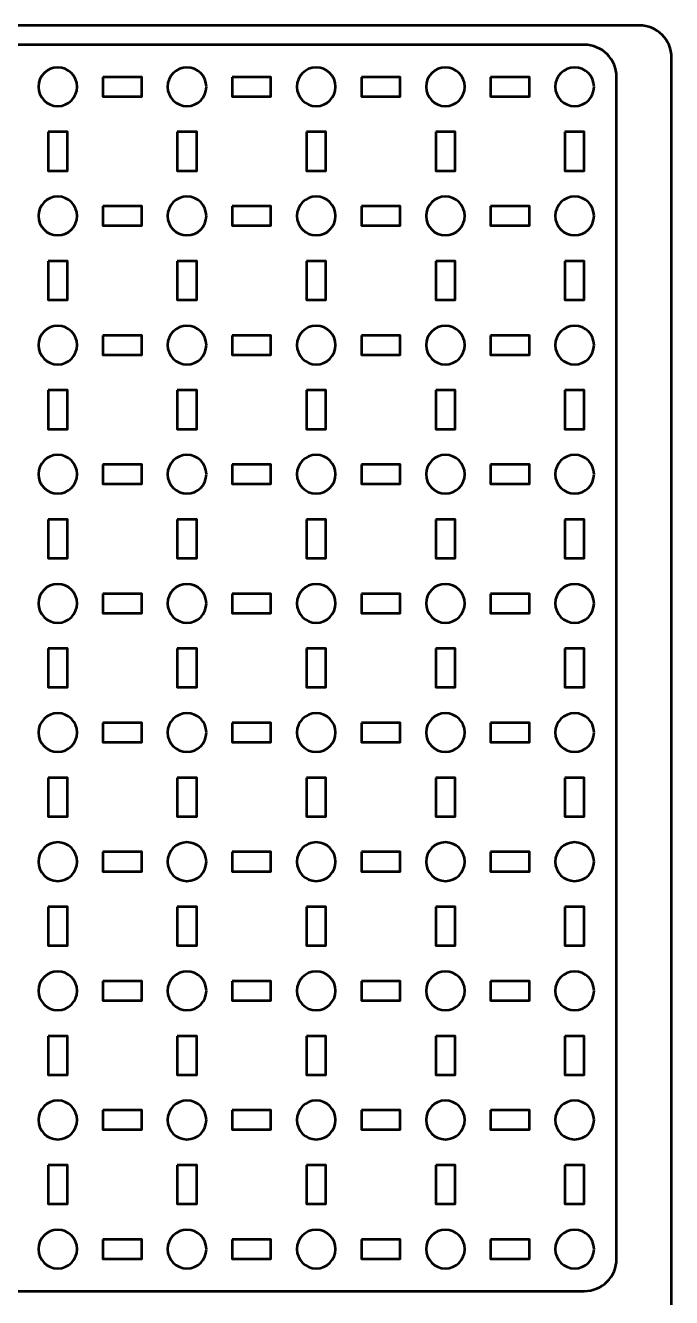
# Model space of a CAD drawing. Header units: centimetres. Extents: x -21 to 0, y -29.7 to 0.
# Drawn here: x -10 to 0, y -19.7 to 0 of the extents above; entities that cross this region are included whole.
import ezdxf

# ---------------------------------------------------------------- set-up
doc = ezdxf.new("R2010")
doc.units = ezdxf.units.CM
doc.header["$MEASUREMENT"] = 0
doc.layers.add('Layer 1', color=7, linetype='Continuous')

msp = doc.modelspace()

# ---------------------------------------------------------------- linework, layer by layer
at = {"layer": 'Layer 1', "color": 22, "lineweight": 53}
msp.add_open_spline([(-21.00003, -29.19996), (-21.00003, -29.19996), (-21.00003, -0.49992), (-21.00003, -0.49992), (-21.00003, -0.49992), (-21.00003, -0.22295), (-20.77694, 0.00004), (-20.49994, 0.00004), (-20.49994, 0.00004), (-20.49994, 0.00004), (-0.50008, 0.00004), (-0.50008, 0.00004), (-0.50008, 0.00004), (-0.22294, 0.00004), (0.00002, -0.22295), (0.00002, -0.49992), (0.00002, -0.49992), (0.00002, -0.49992), (0.00002, -29.19996), (0.00002, -29.19996), (0.00002, -29.19996), (0.00002, -29.47696), (-0.22294, -29.70005), (-0.50008, -29.70005), (-0.50008, -29.70005), (-0.50008, -29.70005), (-20.49994, -29.70005), (-20.49994, -29.70005), (-20.49994, -29.70005), (-20.77694, -29.70005), (-21.00003, -29.47696), (-21.00003, -29.19996)], degree=3, knots=[0, 0, 0, 0, 0.125, 0.125, 0.125, 0.125, 0.25, 0.25, 0.25, 0.25, 0.375, 0.375, 0.375, 0.375, 0.5, 0.5, 0.5, 0.5, 0.625, 0.625, 0.625, 0.625, 0.75, 0.75, 0.75, 0.75, 0.875, 0.875, 0.875, 0.875, 1, 1, 1, 1], dxfattribs=at)
at = {"layer": 'Layer 1', "color": 2, "lineweight": 53}
msp.add_open_spline([(-19.64997, -0.29994), (-19.64997, -0.29994), (-1.35004, -0.29994), (-1.35004, -0.29994), (-1.35004, -0.29994), (-1.07304, -0.29994), (-0.84994, -0.52303), (-0.84994, -0.80004), (-0.84994, -0.80004), (-0.84994, -0.80004), (-0.84994, -19.09996), (-0.84994, -19.09996), (-0.84994, -19.09996), (-0.84994, -19.37696), (-1.07304, -19.60006), (-1.35004, -19.60006), (-1.35004, -19.60006), (-1.35004, -19.60006), (-19.64997, -19.60006), (-19.64997, -19.60006), (-19.64997, -19.60006), (-19.92697, -19.60006), (-20.15006, -19.37696), (-20.15006, -19.09996), (-20.15006, -19.09996), (-20.15006, -19.09996), (-20.15006, -0.80004), (-20.15006, -0.80004), (-20.15006, -0.80004), (-20.15006, -0.52303), (-19.92697, -0.29994), (-19.64997, -0.29994)], degree=3, knots=[0, 0, 0, 0, 0.125, 0.125, 0.125, 0.125, 0.25, 0.25, 0.25, 0.25, 0.375, 0.375, 0.375, 0.375, 0.5, 0.5, 0.5, 0.5, 0.625, 0.625, 0.625, 0.625, 0.75, 0.75, 0.75, 0.75, 0.875, 0.875, 0.875, 0.875, 1, 1, 1, 1], dxfattribs=at)
at = {"layer": 'Layer 1', "lineweight": 53}
for points in [[(-9.20005, -0.94997), (-9.20005, -1.11574), (-9.33439, -1.24997), (-9.50002, -1.24997), (-9.50002, -1.24997), (-9.66568, -1.24997), (-9.80002, -1.11574), (-9.80002, -0.94997), (-9.80002, -0.94997), (-9.80002, -0.7843), (-9.66568, -0.64996), (-9.50002, -0.64996), (-9.50002, -0.64996), (-9.33439, -0.64996), (-9.20005, -0.7843), (-9.20005, -0.94997)], [(-7.19994, -0.94997), (-7.19994, -1.11574), (-7.33432, -1.24997), (-7.49995, -1.24997), (-7.49995, -1.24997), (-7.66572, -1.24997), (-7.79995, -1.11574), (-7.79995, -0.94997), (-7.79995, -0.94997), (-7.79995, -0.7843), (-7.66572, -0.64996), (-7.49995, -0.64996), (-7.49995, -0.64996), (-7.33432, -0.64996), (-7.19994, -0.7843), (-7.19994, -0.94997)], [(-5.20001, -0.94997), (-5.20001, -1.11574), (-5.33435, -1.24997), (-5.50001, -1.24997), (-5.50001, -1.24997), (-5.66564, -1.24997), (-5.80002, -1.11574), (-5.80002, -0.94997), (-5.80002, -0.94997), (-5.80002, -0.7843), (-5.66564, -0.64996), (-5.50001, -0.64996), (-5.50001, -0.64996), (-5.33435, -0.64996), (-5.20001, -0.7843), (-5.20001, -0.94997)], [(-3.20004, -0.94997), (-3.20004, -1.11574), (-3.33428, -1.24997), (-3.50005, -1.24997), (-3.50005, -1.24997), (-3.66571, -1.24997), (-3.80005, -1.11574), (-3.80005, -0.94997), (-3.80005, -0.94997), (-3.80005, -0.7843), (-3.66571, -0.64996), (-3.50005, -0.64996), (-3.50005, -0.64996), (-3.33428, -0.64996), (-3.20004, -0.7843), (-3.20004, -0.94997)], [(-1.19997, -0.94997), (-1.19997, -1.11574), (-1.33434, -1.24997), (-1.49997, -1.24997), (-1.49997, -1.24997), (-1.66574, -1.24997), (-1.79997, -1.11574), (-1.79997, -0.94997), (-1.79997, -0.94997), (-1.79997, -0.7843), (-1.66574, -0.64996), (-1.49997, -0.64996), (-1.49997, -0.64996), (-1.33434, -0.64996), (-1.19997, -0.7843), (-1.19997, -0.94997)], [(-8.8, -0.80004), (-8.8, -0.80004), (-8.2, -0.80004), (-8.2, -0.80004), (-8.2, -0.80004), (-8.2, -0.80004), (-8.2, -1.10004), (-8.2, -1.10004), (-8.2, -1.10004), (-8.2, -1.10004), (-8.8, -1.10004), (-8.8, -1.10004), (-8.8, -1.10004), (-8.8, -1.10004), (-8.8, -0.80004), (-8.8, -0.80004)], [(-6.80004, -0.80004), (-6.80004, -0.80004), (-6.20003, -0.80004), (-6.20003, -0.80004), (-6.20003, -0.80004), (-6.20003, -0.80004), (-6.20003, -1.10004), (-6.20003, -1.10004), (-6.20003, -1.10004), (-6.20003, -1.10004), (-6.80004, -1.10004), (-6.80004, -1.10004), (-6.80004, -1.10004), (-6.80004, -1.10004), (-6.80004, -0.80004), (-6.80004, -0.80004)], [(-4.79996, -0.80004), (-4.79996, -0.80004), (-4.19996, -0.80004), (-4.19996, -0.80004), (-4.19996, -0.80004), (-4.19996, -0.80004), (-4.19996, -1.10004), (-4.19996, -1.10004), (-4.19996, -1.10004), (-4.19996, -1.10004), (-4.79996, -1.10004), (-4.79996, -1.10004), (-4.79996, -1.10004), (-4.79996, -1.10004), (-4.79996, -0.80004), (-4.79996, -0.80004)], [(-2.80003, -0.80004), (-2.80003, -0.80004), (-2.20002, -0.80004), (-2.20002, -0.80004), (-2.20002, -0.80004), (-2.20002, -0.80004), (-2.20002, -1.10004), (-2.20002, -1.10004), (-2.20002, -1.10004), (-2.20002, -1.10004), (-2.80003, -1.10004), (-2.80003, -1.10004), (-2.80003, -1.10004), (-2.80003, -1.10004), (-2.80003, -0.80004), (-2.80003, -0.80004)], [(-9.64995, -1.64998), (-9.64995, -1.64998), (-9.34995, -1.64998), (-9.34995, -1.64998), (-9.34995, -1.64998), (-9.34995, -1.64998), (-9.34995, -2.24999), (-9.34995, -2.24999), (-9.34995, -2.24999), (-9.34995, -2.24999), (-9.64995, -2.24999), (-9.64995, -2.24999), (-9.64995, -2.24999), (-9.64995, -2.24999), (-9.64995, -1.64998), (-9.64995, -1.64998)], [(-7.65002, -1.64998), (-7.65002, -1.64998), (-7.35002, -1.64998), (-7.35002, -1.64998), (-7.35002, -1.64998), (-7.35002, -1.64998), (-7.35002, -2.24999), (-7.35002, -2.24999), (-7.35002, -2.24999), (-7.35002, -2.24999), (-7.65002, -2.24999), (-7.65002, -2.24999), (-7.65002, -2.24999), (-7.65002, -2.24999), (-7.65002, -1.64998), (-7.65002, -1.64998)], [(-5.65009, -1.64998), (-5.65009, -1.64998), (-5.35008, -1.64998), (-5.35008, -1.64998), (-5.35008, -1.64998), (-5.35008, -1.64998), (-5.35008, -2.24999), (-5.35008, -2.24999), (-5.35008, -2.24999), (-5.35008, -2.24999), (-5.65009, -2.24999), (-5.65009, -2.24999), (-5.65009, -2.24999), (-5.65009, -2.24999), (-5.65009, -1.64998), (-5.65009, -1.64998)], [(-3.64998, -1.64998), (-3.64998, -1.64998), (-3.34997, -1.64998), (-3.34997, -1.64998), (-3.34997, -1.64998), (-3.34997, -1.64998), (-3.34997, -2.24999), (-3.34997, -2.24999), (-3.34997, -2.24999), (-3.34997, -2.24999), (-3.64998, -2.24999), (-3.64998, -2.24999), (-3.64998, -2.24999), (-3.64998, -2.24999), (-3.64998, -1.64998), (-3.64998, -1.64998)], [(-1.65004, -1.64998), (-1.65004, -1.64998), (-1.35004, -1.64998), (-1.35004, -1.64998), (-1.35004, -1.64998), (-1.35004, -1.64998), (-1.35004, -2.24999), (-1.35004, -2.24999), (-1.35004, -2.24999), (-1.35004, -2.24999), (-1.65004, -2.24999), (-1.65004, -2.24999), (-1.65004, -2.24999), (-1.65004, -2.24999), (-1.65004, -1.64998), (-1.65004, -1.64998)], [(-9.20005, -2.95004), (-9.20005, -3.11567), (-9.33439, -3.25004), (-9.50002, -3.25004), (-9.50002, -3.25004), (-9.66568, -3.25004), (-9.80002, -3.11567), (-9.80002, -2.95004), (-9.80002, -2.95004), (-9.80002, -2.78427), (-9.66568, -2.65004), (-9.50002, -2.65004), (-9.50002, -2.65004), (-9.33439, -2.65004), (-9.20005, -2.78427), (-9.20005, -2.95004)], [(-7.19994, -2.95004), (-7.19994, -3.11567), (-7.33432, -3.25004), (-7.49995, -3.25004), (-7.49995, -3.25004), (-7.66572, -3.25004), (-7.79995, -3.11567), (-7.79995, -2.95004), (-7.79995, -2.95004), (-7.79995, -2.78427), (-7.66572, -2.65004), (-7.49995, -2.65004), (-7.49995, -2.65004), (-7.33432, -2.65004), (-7.19994, -2.78427), (-7.19994, -2.95004)], [(-5.20001, -2.95004), (-5.20001, -3.11567), (-5.33435, -3.25004), (-5.50001, -3.25004), (-5.50001, -3.25004), (-5.66564, -3.25004), (-5.80002, -3.11567), (-5.80002, -2.95004), (-5.80002, -2.95004), (-5.80002, -2.78427), (-5.66564, -2.65004), (-5.50001, -2.65004), (-5.50001, -2.65004), (-5.33435, -2.65004), (-5.20001, -2.78427), (-5.20001, -2.95004)], [(-3.20004, -2.95004), (-3.20004, -3.11567), (-3.33428, -3.25004), (-3.50005, -3.25004), (-3.50005, -3.25004), (-3.66571, -3.25004), (-3.80005, -3.11567), (-3.80005, -2.95004), (-3.80005, -2.95004), (-3.80005, -2.78427), (-3.66571, -2.65004), (-3.50005, -2.65004), (-3.50005, -2.65004), (-3.33428, -2.65004), (-3.20004, -2.78427), (-3.20004, -2.95004)], [(-1.19997, -2.95004), (-1.19997, -3.11567), (-1.33434, -3.25004), (-1.49997, -3.25004), (-1.49997, -3.25004), (-1.66574, -3.25004), (-1.79997, -3.11567), (-1.79997, -2.95004), (-1.79997, -2.95004), (-1.79997, -2.78427), (-1.66574, -2.65004), (-1.49997, -2.65004), (-1.49997, -2.65004), (-1.33434, -2.65004), (-1.19997, -2.78427), (-1.19997, -2.95004)], [(-8.8, -2.79997), (-8.8, -2.79997), (-8.2, -2.79997), (-8.2, -2.79997), (-8.2, -2.79997), (-8.2, -2.79997), (-8.2, -3.09997), (-8.2, -3.09997), (-8.2, -3.09997), (-8.2, -3.09997), (-8.8, -3.09997), (-8.8, -3.09997), (-8.8, -3.09997), (-8.8, -3.09997), (-8.8, -2.79997), (-8.8, -2.79997)], [(-6.80004, -2.79997), (-6.80004, -2.79997), (-6.20003, -2.79997), (-6.20003, -2.79997), (-6.20003, -2.79997), (-6.20003, -2.79997), (-6.20003, -3.09997), (-6.20003, -3.09997), (-6.20003, -3.09997), (-6.20003, -3.09997), (-6.80004, -3.09997), (-6.80004, -3.09997), (-6.80004, -3.09997), (-6.80004, -3.09997), (-6.80004, -2.79997), (-6.80004, -2.79997)], [(-4.79996, -2.79997), (-4.79996, -2.79997), (-4.19996, -2.79997), (-4.19996, -2.79997), (-4.19996, -2.79997), (-4.19996, -2.79997), (-4.19996, -3.09997), (-4.19996, -3.09997), (-4.19996, -3.09997), (-4.19996, -3.09997), (-4.79996, -3.09997), (-4.79996, -3.09997), (-4.79996, -3.09997), (-4.79996, -3.09997), (-4.79996, -2.79997), (-4.79996, -2.79997)], [(-2.80003, -2.79997), (-2.80003, -2.79997), (-2.20002, -2.79997), (-2.20002, -2.79997), (-2.20002, -2.79997), (-2.20002, -2.79997), (-2.20002, -3.09997), (-2.20002, -3.09997), (-2.20002, -3.09997), (-2.20002, -3.09997), (-2.80003, -3.09997), (-2.80003, -3.09997), (-2.80003, -3.09997), (-2.80003, -3.09997), (-2.80003, -2.79997), (-2.80003, -2.79997)], [(-9.64995, -3.64995), (-9.64995, -3.64995), (-9.34995, -3.64995), (-9.34995, -3.64995), (-9.34995, -3.64995), (-9.34995, -3.64995), (-9.34995, -4.24996), (-9.34995, -4.24996), (-9.34995, -4.24996), (-9.34995, -4.24996), (-9.64995, -4.24996), (-9.64995, -4.24996), (-9.64995, -4.24996), (-9.64995, -4.24996), (-9.64995, -3.64995), (-9.64995, -3.64995)], [(-7.65002, -3.64995), (-7.65002, -3.64995), (-7.35002, -3.64995), (-7.35002, -3.64995), (-7.35002, -3.64995), (-7.35002, -3.64995), (-7.35002, -4.24996), (-7.35002, -4.24996), (-7.35002, -4.24996), (-7.35002, -4.24996), (-7.65002, -4.24996), (-7.65002, -4.24996), (-7.65002, -4.24996), (-7.65002, -4.24996), (-7.65002, -3.64995), (-7.65002, -3.64995)], [(-5.65009, -3.64995), (-5.65009, -3.64995), (-5.35008, -3.64995), (-5.35008, -3.64995), (-5.35008, -3.64995), (-5.35008, -3.64995), (-5.35008, -4.24996), (-5.35008, -4.24996), (-5.35008, -4.24996), (-5.35008, -4.24996), (-5.65009, -4.24996), (-5.65009, -4.24996), (-5.65009, -4.24996), (-5.65009, -4.24996), (-5.65009, -3.64995), (-5.65009, -3.64995)], [(-3.64998, -3.64995), (-3.64998, -3.64995), (-3.34997, -3.64995), (-3.34997, -3.64995), (-3.34997, -3.64995), (-3.34997, -3.64995), (-3.34997, -4.24996), (-3.34997, -4.24996), (-3.34997, -4.24996), (-3.34997, -4.24996), (-3.64998, -4.24996), (-3.64998, -4.24996), (-3.64998, -4.24996), (-3.64998, -4.24996), (-3.64998, -3.64995), (-3.64998, -3.64995)], [(-1.65004, -3.64995), (-1.65004, -3.64995), (-1.35004, -3.64995), (-1.35004, -3.64995), (-1.35004, -3.64995), (-1.35004, -3.64995), (-1.35004, -4.24996), (-1.35004, -4.24996), (-1.35004, -4.24996), (-1.35004, -4.24996), (-1.65004, -4.24996), (-1.65004, -4.24996), (-1.65004, -4.24996), (-1.65004, -4.24996), (-1.65004, -3.64995), (-1.65004, -3.64995)], [(-9.20005, -4.94997), (-9.20005, -5.11564), (-9.33439, -5.24997), (-9.50002, -5.24997), (-9.50002, -5.24997), (-9.66568, -5.24997), (-9.80002, -5.11564), (-9.80002, -4.94997), (-9.80002, -4.94997), (-9.80002, -4.78434), (-9.66568, -4.64997), (-9.50002, -4.64997), (-9.50002, -4.64997), (-9.33439, -4.64997), (-9.20005, -4.78434), (-9.20005, -4.94997)], [(-7.19994, -4.94997), (-7.19994, -5.11564), (-7.33432, -5.24997), (-7.49995, -5.24997), (-7.49995, -5.24997), (-7.66572, -5.24997), (-7.79995, -5.11564), (-7.79995, -4.94997), (-7.79995, -4.94997), (-7.79995, -4.78434), (-7.66572, -4.64997), (-7.49995, -4.64997), (-7.49995, -4.64997), (-7.33432, -4.64997), (-7.19994, -4.78434), (-7.19994, -4.94997)], [(-5.20001, -4.94997), (-5.20001, -5.11564), (-5.33435, -5.24997), (-5.50001, -5.24997), (-5.50001, -5.24997), (-5.66564, -5.24997), (-5.80002, -5.11564), (-5.80002, -4.94997), (-5.80002, -4.94997), (-5.80002, -4.78434), (-5.66564, -4.64997), (-5.50001, -4.64997), (-5.50001, -4.64997), (-5.33435, -4.64997), (-5.20001, -4.78434), (-5.20001, -4.94997)], [(-3.20004, -4.94997), (-3.20004, -5.11564), (-3.33428, -5.24997), (-3.50005, -5.24997), (-3.50005, -5.24997), (-3.66571, -5.24997), (-3.80005, -5.11564), (-3.80005, -4.94997), (-3.80005, -4.94997), (-3.80005, -4.78434), (-3.66571, -4.64997), (-3.50005, -4.64997), (-3.50005, -4.64997), (-3.33428, -4.64997), (-3.20004, -4.78434), (-3.20004, -4.94997)], [(-1.19997, -4.94997), (-1.19997, -5.11564), (-1.33434, -5.24997), (-1.49997, -5.24997), (-1.49997, -5.24997), (-1.66574, -5.24997), (-1.79997, -5.11564), (-1.79997, -4.94997), (-1.79997, -4.94997), (-1.79997, -4.78434), (-1.66574, -4.64997), (-1.49997, -4.64997), (-1.49997, -4.64997), (-1.33434, -4.64997), (-1.19997, -4.78434), (-1.19997, -4.94997)], [(-8.8, -4.7999), (-8.8, -4.7999), (-8.2, -4.7999), (-8.2, -4.7999), (-8.2, -4.7999), (-8.2, -4.7999), (-8.2, -5.0999), (-8.2, -5.0999), (-8.2, -5.0999), (-8.2, -5.0999), (-8.8, -5.0999), (-8.8, -5.0999), (-8.8, -5.0999), (-8.8, -5.0999), (-8.8, -4.7999), (-8.8, -4.7999)], [(-6.80004, -4.7999), (-6.80004, -4.7999), (-6.20003, -4.7999), (-6.20003, -4.7999), (-6.20003, -4.7999), (-6.20003, -4.7999), (-6.20003, -5.0999), (-6.20003, -5.0999), (-6.20003, -5.0999), (-6.20003, -5.0999), (-6.80004, -5.0999), (-6.80004, -5.0999), (-6.80004, -5.0999), (-6.80004, -5.0999), (-6.80004, -4.7999), (-6.80004, -4.7999)], [(-4.79996, -4.7999), (-4.79996, -4.7999), (-4.19996, -4.7999), (-4.19996, -4.7999), (-4.19996, -4.7999), (-4.19996, -4.7999), (-4.19996, -5.0999), (-4.19996, -5.0999), (-4.19996, -5.0999), (-4.19996, -5.0999), (-4.79996, -5.0999), (-4.79996, -5.0999), (-4.79996, -5.0999), (-4.79996, -5.0999), (-4.79996, -4.7999), (-4.79996, -4.7999)], [(-2.80003, -4.7999), (-2.80003, -4.7999), (-2.20002, -4.7999), (-2.20002, -4.7999), (-2.20002, -4.7999), (-2.20002, -4.7999), (-2.20002, -5.0999), (-2.20002, -5.0999), (-2.20002, -5.0999), (-2.20002, -5.0999), (-2.80003, -5.0999), (-2.80003, -5.0999), (-2.80003, -5.0999), (-2.80003, -5.0999), (-2.80003, -4.7999), (-2.80003, -4.7999)], [(-9.64995, -5.65002), (-9.64995, -5.65002), (-9.34995, -5.65002), (-9.34995, -5.65002), (-9.34995, -5.65002), (-9.34995, -5.65002), (-9.34995, -6.25003), (-9.34995, -6.25003), (-9.34995, -6.25003), (-9.34995, -6.25003), (-9.64995, -6.25003), (-9.64995, -6.25003), (-9.64995, -6.25003), (-9.64995, -6.25003), (-9.64995, -5.65002), (-9.64995, -5.65002)], [(-7.65002, -5.65002), (-7.65002, -5.65002), (-7.35002, -5.65002), (-7.35002, -5.65002), (-7.35002, -5.65002), (-7.35002, -5.65002), (-7.35002, -6.25003), (-7.35002, -6.25003), (-7.35002, -6.25003), (-7.35002, -6.25003), (-7.65002, -6.25003), (-7.65002, -6.25003), (-7.65002, -6.25003), (-7.65002, -6.25003), (-7.65002, -5.65002), (-7.65002, -5.65002)], [(-5.65009, -5.65002), (-5.65009, -5.65002), (-5.35008, -5.65002), (-5.35008, -5.65002), (-5.35008, -5.65002), (-5.35008, -5.65002), (-5.35008, -6.25003), (-5.35008, -6.25003), (-5.35008, -6.25003), (-5.35008, -6.25003), (-5.65009, -6.25003), (-5.65009, -6.25003), (-5.65009, -6.25003), (-5.65009, -6.25003), (-5.65009, -5.65002), (-5.65009, -5.65002)], [(-3.64998, -5.65002), (-3.64998, -5.65002), (-3.34997, -5.65002), (-3.34997, -5.65002), (-3.34997, -5.65002), (-3.34997, -5.65002), (-3.34997, -6.25003), (-3.34997, -6.25003), (-3.34997, -6.25003), (-3.34997, -6.25003), (-3.64998, -6.25003), (-3.64998, -6.25003), (-3.64998, -6.25003), (-3.64998, -6.25003), (-3.64998, -5.65002), (-3.64998, -5.65002)], [(-1.65004, -5.65002), (-1.65004, -5.65002), (-1.35004, -5.65002), (-1.35004, -5.65002), (-1.35004, -5.65002), (-1.35004, -5.65002), (-1.35004, -6.25003), (-1.35004, -6.25003), (-1.35004, -6.25003), (-1.35004, -6.25003), (-1.65004, -6.25003), (-1.65004, -6.25003), (-1.65004, -6.25003), (-1.65004, -6.25003), (-1.65004, -5.65002), (-1.65004, -5.65002)], [(-9.20005, -6.94994), (-9.20005, -7.11571), (-9.33439, -7.24994), (-9.50002, -7.24994), (-9.50002, -7.24994), (-9.66568, -7.24994), (-9.80002, -7.11571), (-9.80002, -6.94994), (-9.80002, -6.94994), (-9.80002, -6.78428), (-9.66568, -6.64994), (-9.50002, -6.64994), (-9.50002, -6.64994), (-9.33439, -6.64994), (-9.20005, -6.78428), (-9.20005, -6.94994)], [(-7.19994, -6.94994), (-7.19994, -7.11571), (-7.33432, -7.24994), (-7.49995, -7.24994), (-7.49995, -7.24994), (-7.66572, -7.24994), (-7.79995, -7.11571), (-7.79995, -6.94994), (-7.79995, -6.94994), (-7.79995, -6.78428), (-7.66572, -6.64994), (-7.49995, -6.64994), (-7.49995, -6.64994), (-7.33432, -6.64994), (-7.19994, -6.78428), (-7.19994, -6.94994)], [(-5.20001, -6.94994), (-5.20001, -7.11571), (-5.33435, -7.24994), (-5.50001, -7.24994), (-5.50001, -7.24994), (-5.66564, -7.24994), (-5.80002, -7.11571), (-5.80002, -6.94994), (-5.80002, -6.94994), (-5.80002, -6.78428), (-5.66564, -6.64994), (-5.50001, -6.64994), (-5.50001, -6.64994), (-5.33435, -6.64994), (-5.20001, -6.78428), (-5.20001, -6.94994)], [(-3.20004, -6.94994), (-3.20004, -7.11571), (-3.33428, -7.24994), (-3.50005, -7.24994), (-3.50005, -7.24994), (-3.66571, -7.24994), (-3.80005, -7.11571), (-3.80005, -6.94994), (-3.80005, -6.94994), (-3.80005, -6.78428), (-3.66571, -6.64994), (-3.50005, -6.64994), (-3.50005, -6.64994), (-3.33428, -6.64994), (-3.20004, -6.78428), (-3.20004, -6.94994)], [(-1.19997, -6.94994), (-1.19997, -7.11571), (-1.33434, -7.24994), (-1.49997, -7.24994), (-1.49997, -7.24994), (-1.66574, -7.24994), (-1.79997, -7.11571), (-1.79997, -6.94994), (-1.79997, -6.94994), (-1.79997, -6.78428), (-1.66574, -6.64994), (-1.49997, -6.64994), (-1.49997, -6.64994), (-1.33434, -6.64994), (-1.19997, -6.78428), (-1.19997, -6.94994)], [(-8.8, -6.80001), (-8.8, -6.80001), (-8.2, -6.80001), (-8.2, -6.80001), (-8.2, -6.80001), (-8.2, -6.80001), (-8.2, -7.10001), (-8.2, -7.10001), (-8.2, -7.10001), (-8.2, -7.10001), (-8.8, -7.10001), (-8.8, -7.10001), (-8.8, -7.10001), (-8.8, -7.10001), (-8.8, -6.80001), (-8.8, -6.80001)], [(-6.80004, -6.80001), (-6.80004, -6.80001), (-6.20003, -6.80001), (-6.20003, -6.80001), (-6.20003, -6.80001), (-6.20003, -6.80001), (-6.20003, -7.10001), (-6.20003, -7.10001), (-6.20003, -7.10001), (-6.20003, -7.10001), (-6.80004, -7.10001), (-6.80004, -7.10001), (-6.80004, -7.10001), (-6.80004, -7.10001), (-6.80004, -6.80001), (-6.80004, -6.80001)], [(-4.79996, -6.80001), (-4.79996, -6.80001), (-4.19996, -6.80001), (-4.19996, -6.80001), (-4.19996, -6.80001), (-4.19996, -6.80001), (-4.19996, -7.10001), (-4.19996, -7.10001), (-4.19996, -7.10001), (-4.19996, -7.10001), (-4.79996, -7.10001), (-4.79996, -7.10001), (-4.79996, -7.10001), (-4.79996, -7.10001), (-4.79996, -6.80001), (-4.79996, -6.80001)], [(-2.80003, -6.80001), (-2.80003, -6.80001), (-2.20002, -6.80001), (-2.20002, -6.80001), (-2.20002, -6.80001), (-2.20002, -6.80001), (-2.20002, -7.10001), (-2.20002, -7.10001), (-2.20002, -7.10001), (-2.20002, -7.10001), (-2.80003, -7.10001), (-2.80003, -7.10001), (-2.80003, -7.10001), (-2.80003, -7.10001), (-2.80003, -6.80001), (-2.80003, -6.80001)], [(-9.64995, -7.64999), (-9.64995, -7.64999), (-9.34995, -7.64999), (-9.34995, -7.64999), (-9.34995, -7.64999), (-9.34995, -7.64999), (-9.34995, -8.25), (-9.34995, -8.25), (-9.34995, -8.25), (-9.34995, -8.25), (-9.64995, -8.25), (-9.64995, -8.25), (-9.64995, -8.25), (-9.64995, -8.25), (-9.64995, -7.64999), (-9.64995, -7.64999)], [(-7.65002, -7.64999), (-7.65002, -7.64999), (-7.35002, -7.64999), (-7.35002, -7.64999), (-7.35002, -7.64999), (-7.35002, -7.64999), (-7.35002, -8.25), (-7.35002, -8.25), (-7.35002, -8.25), (-7.35002, -8.25), (-7.65002, -8.25), (-7.65002, -8.25), (-7.65002, -8.25), (-7.65002, -8.25), (-7.65002, -7.64999), (-7.65002, -7.64999)], [(-5.65009, -7.64999), (-5.65009, -7.64999), (-5.35008, -7.64999), (-5.35008, -7.64999), (-5.35008, -7.64999), (-5.35008, -7.64999), (-5.35008, -8.25), (-5.35008, -8.25), (-5.35008, -8.25), (-5.35008, -8.25), (-5.65009, -8.25), (-5.65009, -8.25), (-5.65009, -8.25), (-5.65009, -8.25), (-5.65009, -7.64999), (-5.65009, -7.64999)], [(-3.64998, -7.64999), (-3.64998, -7.64999), (-3.34997, -7.64999), (-3.34997, -7.64999), (-3.34997, -7.64999), (-3.34997, -7.64999), (-3.34997, -8.25), (-3.34997, -8.25), (-3.34997, -8.25), (-3.34997, -8.25), (-3.64998, -8.25), (-3.64998, -8.25), (-3.64998, -8.25), (-3.64998, -8.25), (-3.64998, -7.64999), (-3.64998, -7.64999)], [(-1.65004, -7.64999), (-1.65004, -7.64999), (-1.35004, -7.64999), (-1.35004, -7.64999), (-1.35004, -7.64999), (-1.35004, -7.64999), (-1.35004, -8.25), (-1.35004, -8.25), (-1.35004, -8.25), (-1.35004, -8.25), (-1.65004, -8.25), (-1.65004, -8.25), (-1.65004, -8.25), (-1.65004, -8.25), (-1.65004, -7.64999), (-1.65004, -7.64999)], [(-9.20005, -8.95001), (-9.20005, -9.11564), (-9.33439, -9.25002), (-9.50002, -9.25002), (-9.50002, -9.25002), (-9.66568, -9.25002), (-9.80002, -9.11564), (-9.80002, -8.95001), (-9.80002, -8.95001), (-9.80002, -8.78424), (-9.66568, -8.65001), (-9.50002, -8.65001), (-9.50002, -8.65001), (-9.33439, -8.65001), (-9.20005, -8.78424), (-9.20005, -8.95001)], [(-7.19994, -8.95001), (-7.19994, -9.11564), (-7.33432, -9.25002), (-7.49995, -9.25002), (-7.49995, -9.25002), (-7.66572, -9.25002), (-7.79995, -9.11564), (-7.79995, -8.95001), (-7.79995, -8.95001), (-7.79995, -8.78424), (-7.66572, -8.65001), (-7.49995, -8.65001), (-7.49995, -8.65001), (-7.33432, -8.65001), (-7.19994, -8.78424), (-7.19994, -8.95001)], [(-5.20001, -8.95001), (-5.20001, -9.11564), (-5.33435, -9.25002), (-5.50001, -9.25002), (-5.50001, -9.25002), (-5.66564, -9.25002), (-5.80002, -9.11564), (-5.80002, -8.95001), (-5.80002, -8.95001), (-5.80002, -8.78424), (-5.66564, -8.65001), (-5.50001, -8.65001), (-5.50001, -8.65001), (-5.33435, -8.65001), (-5.20001, -8.78424), (-5.20001, -8.95001)], [(-3.20004, -8.95001), (-3.20004, -9.11564), (-3.33428, -9.25002), (-3.50005, -9.25002), (-3.50005, -9.25002), (-3.66571, -9.25002), (-3.80005, -9.11564), (-3.80005, -8.95001), (-3.80005, -8.95001), (-3.80005, -8.78424), (-3.66571, -8.65001), (-3.50005, -8.65001), (-3.50005, -8.65001), (-3.33428, -8.65001), (-3.20004, -8.78424), (-3.20004, -8.95001)], [(-1.19997, -8.95001), (-1.19997, -9.11564), (-1.33434, -9.25002), (-1.49997, -9.25002), (-1.49997, -9.25002), (-1.66574, -9.25002), (-1.79997, -9.11564), (-1.79997, -8.95001), (-1.79997, -8.95001), (-1.79997, -8.78424), (-1.66574, -8.65001), (-1.49997, -8.65001), (-1.49997, -8.65001), (-1.33434, -8.65001), (-1.19997, -8.78424), (-1.19997, -8.95001)], [(-8.8, -8.79994), (-8.8, -8.79994), (-8.2, -8.79994), (-8.2, -8.79994), (-8.2, -8.79994), (-8.2, -8.79994), (-8.2, -9.09994), (-8.2, -9.09994), (-8.2, -9.09994), (-8.2, -9.09994), (-8.8, -9.09994), (-8.8, -9.09994), (-8.8, -9.09994), (-8.8, -9.09994), (-8.8, -8.79994), (-8.8, -8.79994)], [(-6.80004, -8.79994), (-6.80004, -8.79994), (-6.20003, -8.79994), (-6.20003, -8.79994), (-6.20003, -8.79994), (-6.20003, -8.79994), (-6.20003, -9.09994), (-6.20003, -9.09994), (-6.20003, -9.09994), (-6.20003, -9.09994), (-6.80004, -9.09994), (-6.80004, -9.09994), (-6.80004, -9.09994), (-6.80004, -9.09994), (-6.80004, -8.79994), (-6.80004, -8.79994)], [(-4.79996, -8.79994), (-4.79996, -8.79994), (-4.19996, -8.79994), (-4.19996, -8.79994), (-4.19996, -8.79994), (-4.19996, -8.79994), (-4.19996, -9.09994), (-4.19996, -9.09994), (-4.19996, -9.09994), (-4.19996, -9.09994), (-4.79996, -9.09994), (-4.79996, -9.09994), (-4.79996, -9.09994), (-4.79996, -9.09994), (-4.79996, -8.79994), (-4.79996, -8.79994)], [(-2.80003, -8.79994), (-2.80003, -8.79994), (-2.20002, -8.79994), (-2.20002, -8.79994), (-2.20002, -8.79994), (-2.20002, -8.79994), (-2.20002, -9.09994), (-2.20002, -9.09994), (-2.20002, -9.09994), (-2.20002, -9.09994), (-2.80003, -9.09994), (-2.80003, -9.09994), (-2.80003, -9.09994), (-2.80003, -9.09994), (-2.80003, -8.79994), (-2.80003, -8.79994)], [(-9.64995, -9.64992), (-9.64995, -9.64992), (-9.34995, -9.64992), (-9.34995, -9.64992), (-9.34995, -9.64992), (-9.34995, -9.64992), (-9.34995, -10.24993), (-9.34995, -10.24993), (-9.34995, -10.24993), (-9.34995, -10.24993), (-9.64995, -10.24993), (-9.64995, -10.24993), (-9.64995, -10.24993), (-9.64995, -10.24993), (-9.64995, -9.64992), (-9.64995, -9.64992)], [(-7.65002, -9.64992), (-7.65002, -9.64992), (-7.35002, -9.64992), (-7.35002, -9.64992), (-7.35002, -9.64992), (-7.35002, -9.64992), (-7.35002, -10.24993), (-7.35002, -10.24993), (-7.35002, -10.24993), (-7.35002, -10.24993), (-7.65002, -10.24993), (-7.65002, -10.24993), (-7.65002, -10.24993), (-7.65002, -10.24993), (-7.65002, -9.64992), (-7.65002, -9.64992)], [(-5.65009, -9.64992), (-5.65009, -9.64992), (-5.35008, -9.64992), (-5.35008, -9.64992), (-5.35008, -9.64992), (-5.35008, -9.64992), (-5.35008, -10.24993), (-5.35008, -10.24993), (-5.35008, -10.24993), (-5.35008, -10.24993), (-5.65009, -10.24993), (-5.65009, -10.24993), (-5.65009, -10.24993), (-5.65009, -10.24993), (-5.65009, -9.64992), (-5.65009, -9.64992)], [(-3.64998, -9.64992), (-3.64998, -9.64992), (-3.34997, -9.64992), (-3.34997, -9.64992), (-3.34997, -9.64992), (-3.34997, -9.64992), (-3.34997, -10.24993), (-3.34997, -10.24993), (-3.34997, -10.24993), (-3.34997, -10.24993), (-3.64998, -10.24993), (-3.64998, -10.24993), (-3.64998, -10.24993), (-3.64998, -10.24993), (-3.64998, -9.64992), (-3.64998, -9.64992)], [(-1.65004, -9.64992), (-1.65004, -9.64992), (-1.35004, -9.64992), (-1.35004, -9.64992), (-1.35004, -9.64992), (-1.35004, -9.64992), (-1.35004, -10.24993), (-1.35004, -10.24993), (-1.35004, -10.24993), (-1.35004, -10.24993), (-1.65004, -10.24993), (-1.65004, -10.24993), (-1.65004, -10.24993), (-1.65004, -10.24993), (-1.65004, -9.64992), (-1.65004, -9.64992)], [(-9.20005, -10.94998), (-9.20005, -11.11561), (-9.33439, -11.24995), (-9.50002, -11.24995), (-9.50002, -11.24995), (-9.66568, -11.24995), (-9.80002, -11.11561), (-9.80002, -10.94998), (-9.80002, -10.94998), (-9.80002, -10.78432), (-9.66568, -10.64998), (-9.50002, -10.64998), (-9.50002, -10.64998), (-9.33439, -10.64998), (-9.20005, -10.78432), (-9.20005, -10.94998)], [(-8.8, -10.80005), (-8.8, -10.80005), (-8.2, -10.80005), (-8.2, -10.80005), (-8.2, -10.80005), (-8.2, -10.80005), (-8.2, -11.10005), (-8.2, -11.10005), (-8.2, -11.10005), (-8.2, -11.10005), (-8.8, -11.10005), (-8.8, -11.10005), (-8.8, -11.10005), (-8.8, -11.10005), (-8.8, -10.80005), (-8.8, -10.80005)], [(-7.19994, -10.94998), (-7.19994, -11.11561), (-7.33432, -11.24995), (-7.49995, -11.24995), (-7.49995, -11.24995), (-7.66572, -11.24995), (-7.79995, -11.11561), (-7.79995, -10.94998), (-7.79995, -10.94998), (-7.79995, -10.78432), (-7.66572, -10.64998), (-7.49995, -10.64998), (-7.49995, -10.64998), (-7.33432, -10.64998), (-7.19994, -10.78432), (-7.19994, -10.94998)], [(-6.80004, -10.80005), (-6.80004, -10.80005), (-6.20003, -10.80005), (-6.20003, -10.80005), (-6.20003, -10.80005), (-6.20003, -10.80005), (-6.20003, -11.10005), (-6.20003, -11.10005), (-6.20003, -11.10005), (-6.20003, -11.10005), (-6.80004, -11.10005), (-6.80004, -11.10005), (-6.80004, -11.10005), (-6.80004, -11.10005), (-6.80004, -10.80005), (-6.80004, -10.80005)], [(-5.20001, -10.94998), (-5.20001, -11.11561), (-5.33435, -11.24995), (-5.50001, -11.24995), (-5.50001, -11.24995), (-5.66564, -11.24995), (-5.80002, -11.11561), (-5.80002, -10.94998), (-5.80002, -10.94998), (-5.80002, -10.78432), (-5.66564, -10.64998), (-5.50001, -10.64998), (-5.50001, -10.64998), (-5.33435, -10.64998), (-5.20001, -10.78432), (-5.20001, -10.94998)], [(-4.79996, -10.80005), (-4.79996, -10.80005), (-4.19996, -10.80005), (-4.19996, -10.80005), (-4.19996, -10.80005), (-4.19996, -10.80005), (-4.19996, -11.10005), (-4.19996, -11.10005), (-4.19996, -11.10005), (-4.19996, -11.10005), (-4.79996, -11.10005), (-4.79996, -11.10005), (-4.79996, -11.10005), (-4.79996, -11.10005), (-4.79996, -10.80005), (-4.79996, -10.80005)], [(-3.20004, -10.94998), (-3.20004, -11.11561), (-3.33428, -11.24995), (-3.50005, -11.24995), (-3.50005, -11.24995), (-3.66571, -11.24995), (-3.80005, -11.11561), (-3.80005, -10.94998), (-3.80005, -10.94998), (-3.80005, -10.78432), (-3.66571, -10.64998), (-3.50005, -10.64998), (-3.50005, -10.64998), (-3.33428, -10.64998), (-3.20004, -10.78432), (-3.20004, -10.94998)], [(-2.80003, -10.80005), (-2.80003, -10.80005), (-2.20002, -10.80005), (-2.20002, -10.80005), (-2.20002, -10.80005), (-2.20002, -10.80005), (-2.20002, -11.10005), (-2.20002, -11.10005), (-2.20002, -11.10005), (-2.20002, -11.10005), (-2.80003, -11.10005), (-2.80003, -11.10005), (-2.80003, -11.10005), (-2.80003, -11.10005), (-2.80003, -10.80005), (-2.80003, -10.80005)], [(-1.19997, -10.94998), (-1.19997, -11.11561), (-1.33434, -11.24995), (-1.49997, -11.24995), (-1.49997, -11.24995), (-1.66574, -11.24995), (-1.79997, -11.11561), (-1.79997, -10.94998), (-1.79997, -10.94998), (-1.79997, -10.78432), (-1.66574, -10.64998), (-1.49997, -10.64998), (-1.49997, -10.64998), (-1.33434, -10.64998), (-1.19997, -10.78432), (-1.19997, -10.94998)], [(-9.64995, -11.65), (-9.64995, -11.65), (-9.34995, -11.65), (-9.34995, -11.65), (-9.34995, -11.65), (-9.34995, -11.65), (-9.34995, -12.25), (-9.34995, -12.25), (-9.34995, -12.25), (-9.34995, -12.25), (-9.64995, -12.25), (-9.64995, -12.25), (-9.64995, -12.25), (-9.64995, -12.25), (-9.64995, -11.65), (-9.64995, -11.65)], [(-7.65002, -11.65), (-7.65002, -11.65), (-7.35002, -11.65), (-7.35002, -11.65), (-7.35002, -11.65), (-7.35002, -11.65), (-7.35002, -12.25), (-7.35002, -12.25), (-7.35002, -12.25), (-7.35002, -12.25), (-7.65002, -12.25), (-7.65002, -12.25), (-7.65002, -12.25), (-7.65002, -12.25), (-7.65002, -11.65), (-7.65002, -11.65)], [(-5.65009, -11.65), (-5.65009, -11.65), (-5.35008, -11.65), (-5.35008, -11.65), (-5.35008, -11.65), (-5.35008, -11.65), (-5.35008, -12.25), (-5.35008, -12.25), (-5.35008, -12.25), (-5.35008, -12.25), (-5.65009, -12.25), (-5.65009, -12.25), (-5.65009, -12.25), (-5.65009, -12.25), (-5.65009, -11.65), (-5.65009, -11.65)], [(-3.64998, -11.65), (-3.64998, -11.65), (-3.34997, -11.65), (-3.34997, -11.65), (-3.34997, -11.65), (-3.34997, -11.65), (-3.34997, -12.25), (-3.34997, -12.25), (-3.34997, -12.25), (-3.34997, -12.25), (-3.64998, -12.25), (-3.64998, -12.25), (-3.64998, -12.25), (-3.64998, -12.25), (-3.64998, -11.65), (-3.64998, -11.65)], [(-1.65004, -11.65), (-1.65004, -11.65), (-1.35004, -11.65), (-1.35004, -11.65), (-1.35004, -11.65), (-1.35004, -11.65), (-1.35004, -12.25), (-1.35004, -12.25), (-1.35004, -12.25), (-1.35004, -12.25), (-1.65004, -12.25), (-1.65004, -12.25), (-1.65004, -12.25), (-1.65004, -12.25), (-1.65004, -11.65), (-1.65004, -11.65)], [(-9.20005, -12.95005), (-9.20005, -13.11568), (-9.33439, -13.25006), (-9.50002, -13.25006), (-9.50002, -13.25006), (-9.66568, -13.25006), (-9.80002, -13.11568), (-9.80002, -12.95005), (-9.80002, -12.95005), (-9.80002, -12.78428), (-9.66568, -12.65005), (-9.50002, -12.65005), (-9.50002, -12.65005), (-9.33439, -12.65005), (-9.20005, -12.78428), (-9.20005, -12.95005)], [(-8.8, -12.79998), (-8.8, -12.79998), (-8.2, -12.79998), (-8.2, -12.79998), (-8.2, -12.79998), (-8.2, -12.79998), (-8.2, -13.09999), (-8.2, -13.09999), (-8.2, -13.09999), (-8.2, -13.09999), (-8.8, -13.09999), (-8.8, -13.09999), (-8.8, -13.09999), (-8.8, -13.09999), (-8.8, -12.79998), (-8.8, -12.79998)], [(-7.19994, -12.95005), (-7.19994, -13.11568), (-7.33432, -13.25006), (-7.49995, -13.25006), (-7.49995, -13.25006), (-7.66572, -13.25006), (-7.79995, -13.11568), (-7.79995, -12.95005), (-7.79995, -12.95005), (-7.79995, -12.78428), (-7.66572, -12.65005), (-7.49995, -12.65005), (-7.49995, -12.65005), (-7.33432, -12.65005), (-7.19994, -12.78428), (-7.19994, -12.95005)], [(-6.80004, -12.79998), (-6.80004, -12.79998), (-6.20003, -12.79998), (-6.20003, -12.79998), (-6.20003, -12.79998), (-6.20003, -12.79998), (-6.20003, -13.09999), (-6.20003, -13.09999), (-6.20003, -13.09999), (-6.20003, -13.09999), (-6.80004, -13.09999), (-6.80004, -13.09999), (-6.80004, -13.09999), (-6.80004, -13.09999), (-6.80004, -12.79998), (-6.80004, -12.79998)], [(-5.20001, -12.95005), (-5.20001, -13.11568), (-5.33435, -13.25006), (-5.50001, -13.25006), (-5.50001, -13.25006), (-5.66564, -13.25006), (-5.80002, -13.11568), (-5.80002, -12.95005), (-5.80002, -12.95005), (-5.80002, -12.78428), (-5.66564, -12.65005), (-5.50001, -12.65005), (-5.50001, -12.65005), (-5.33435, -12.65005), (-5.20001, -12.78428), (-5.20001, -12.95005)], [(-4.79996, -12.79998), (-4.79996, -12.79998), (-4.19996, -12.79998), (-4.19996, -12.79998), (-4.19996, -12.79998), (-4.19996, -12.79998), (-4.19996, -13.09999), (-4.19996, -13.09999), (-4.19996, -13.09999), (-4.19996, -13.09999), (-4.79996, -13.09999), (-4.79996, -13.09999), (-4.79996, -13.09999), (-4.79996, -13.09999), (-4.79996, -12.79998), (-4.79996, -12.79998)], [(-3.20004, -12.95005), (-3.20004, -13.11568), (-3.33428, -13.25006), (-3.50005, -13.25006), (-3.50005, -13.25006), (-3.66571, -13.25006), (-3.80005, -13.11568), (-3.80005, -12.95005), (-3.80005, -12.95005), (-3.80005, -12.78428), (-3.66571, -12.65005), (-3.50005, -12.65005), (-3.50005, -12.65005), (-3.33428, -12.65005), (-3.20004, -12.78428), (-3.20004, -12.95005)], [(-2.80003, -12.79998), (-2.80003, -12.79998), (-2.20002, -12.79998), (-2.20002, -12.79998), (-2.20002, -12.79998), (-2.20002, -12.79998), (-2.20002, -13.09999), (-2.20002, -13.09999), (-2.20002, -13.09999), (-2.20002, -13.09999), (-2.80003, -13.09999), (-2.80003, -13.09999), (-2.80003, -13.09999), (-2.80003, -13.09999), (-2.80003, -12.79998), (-2.80003, -12.79998)], [(-1.19997, -12.95005), (-1.19997, -13.11568), (-1.33434, -13.25006), (-1.49997, -13.25006), (-1.49997, -13.25006), (-1.66574, -13.25006), (-1.79997, -13.11568), (-1.79997, -12.95005), (-1.79997, -12.95005), (-1.79997, -12.78428), (-1.66574, -12.65005), (-1.49997, -12.65005), (-1.49997, -12.65005), (-1.33434, -12.65005), (-1.19997, -12.78428), (-1.19997, -12.95005)], [(-9.64995, -13.64997), (-9.64995, -13.64997), (-9.34995, -13.64997), (-9.34995, -13.64997), (-9.34995, -13.64997), (-9.34995, -13.64997), (-9.34995, -14.24997), (-9.34995, -14.24997), (-9.34995, -14.24997), (-9.34995, -14.24997), (-9.64995, -14.24997), (-9.64995, -14.24997), (-9.64995, -14.24997), (-9.64995, -14.24997), (-9.64995, -13.64997), (-9.64995, -13.64997)], [(-7.65002, -13.64997), (-7.65002, -13.64997), (-7.35002, -13.64997), (-7.35002, -13.64997), (-7.35002, -13.64997), (-7.35002, -13.64997), (-7.35002, -14.24997), (-7.35002, -14.24997), (-7.35002, -14.24997), (-7.35002, -14.24997), (-7.65002, -14.24997), (-7.65002, -14.24997), (-7.65002, -14.24997), (-7.65002, -14.24997), (-7.65002, -13.64997), (-7.65002, -13.64997)], [(-5.65009, -13.64997), (-5.65009, -13.64997), (-5.35008, -13.64997), (-5.35008, -13.64997), (-5.35008, -13.64997), (-5.35008, -13.64997), (-5.35008, -14.24997), (-5.35008, -14.24997), (-5.35008, -14.24997), (-5.35008, -14.24997), (-5.65009, -14.24997), (-5.65009, -14.24997), (-5.65009, -14.24997), (-5.65009, -14.24997), (-5.65009, -13.64997), (-5.65009, -13.64997)], [(-3.64998, -13.64997), (-3.64998, -13.64997), (-3.34997, -13.64997), (-3.34997, -13.64997), (-3.34997, -13.64997), (-3.34997, -13.64997), (-3.34997, -14.24997), (-3.34997, -14.24997), (-3.34997, -14.24997), (-3.34997, -14.24997), (-3.64998, -14.24997), (-3.64998, -14.24997), (-3.64998, -14.24997), (-3.64998, -14.24997), (-3.64998, -13.64997), (-3.64998, -13.64997)], [(-1.65004, -13.64997), (-1.65004, -13.64997), (-1.35004, -13.64997), (-1.35004, -13.64997), (-1.35004, -13.64997), (-1.35004, -13.64997), (-1.35004, -14.24997), (-1.35004, -14.24997), (-1.35004, -14.24997), (-1.35004, -14.24997), (-1.65004, -14.24997), (-1.65004, -14.24997), (-1.65004, -14.24997), (-1.65004, -14.24997), (-1.65004, -13.64997), (-1.65004, -13.64997)], [(-9.20005, -14.94999), (-9.20005, -15.11565), (-9.33439, -15.24999), (-9.50002, -15.24999), (-9.50002, -15.24999), (-9.66568, -15.24999), (-9.80002, -15.11565), (-9.80002, -14.94999), (-9.80002, -14.94999), (-9.80002, -14.78436), (-9.66568, -14.64999), (-9.50002, -14.64999), (-9.50002, -14.64999), (-9.33439, -14.64999), (-9.20005, -14.78436), (-9.20005, -14.94999)], [(-7.19994, -14.94999), (-7.19994, -15.11565), (-7.33432, -15.24999), (-7.49995, -15.24999), (-7.49995, -15.24999), (-7.66572, -15.24999), (-7.79995, -15.11565), (-7.79995, -14.94999), (-7.79995, -14.94999), (-7.79995, -14.78436), (-7.66572, -14.64999), (-7.49995, -14.64999), (-7.49995, -14.64999), (-7.33432, -14.64999), (-7.19994, -14.78436), (-7.19994, -14.94999)], [(-5.20001, -14.94999), (-5.20001, -15.11565), (-5.33435, -15.24999), (-5.50001, -15.24999), (-5.50001, -15.24999), (-5.66564, -15.24999), (-5.80002, -15.11565), (-5.80002, -14.94999), (-5.80002, -14.94999), (-5.80002, -14.78436), (-5.66564, -14.64999), (-5.50001, -14.64999), (-5.50001, -14.64999), (-5.33435, -14.64999), (-5.20001, -14.78436), (-5.20001, -14.94999)], [(-3.20004, -14.94999), (-3.20004, -15.11565), (-3.33428, -15.24999), (-3.50005, -15.24999), (-3.50005, -15.24999), (-3.66571, -15.24999), (-3.80005, -15.11565), (-3.80005, -14.94999), (-3.80005, -14.94999), (-3.80005, -14.78436), (-3.66571, -14.64999), (-3.50005, -14.64999), (-3.50005, -14.64999), (-3.33428, -14.64999), (-3.20004, -14.78436), (-3.20004, -14.94999)], [(-1.19997, -14.94999), (-1.19997, -15.11565), (-1.33434, -15.24999), (-1.49997, -15.24999), (-1.49997, -15.24999), (-1.66574, -15.24999), (-1.79997, -15.11565), (-1.79997, -14.94999), (-1.79997, -14.94999), (-1.79997, -14.78436), (-1.66574, -14.64999), (-1.49997, -14.64999), (-1.49997, -14.64999), (-1.33434, -14.64999), (-1.19997, -14.78436), (-1.19997, -14.94999)], [(-8.8, -14.79992), (-8.8, -14.79992), (-8.2, -14.79992), (-8.2, -14.79992), (-8.2, -14.79992), (-8.2, -14.79992), (-8.2, -15.09992), (-8.2, -15.09992), (-8.2, -15.09992), (-8.2, -15.09992), (-8.8, -15.09992), (-8.8, -15.09992), (-8.8, -15.09992), (-8.8, -15.09992), (-8.8, -14.79992), (-8.8, -14.79992)], [(-6.80004, -14.79992), (-6.80004, -14.79992), (-6.20003, -14.79992), (-6.20003, -14.79992), (-6.20003, -14.79992), (-6.20003, -14.79992), (-6.20003, -15.09992), (-6.20003, -15.09992), (-6.20003, -15.09992), (-6.20003, -15.09992), (-6.80004, -15.09992), (-6.80004, -15.09992), (-6.80004, -15.09992), (-6.80004, -15.09992), (-6.80004, -14.79992), (-6.80004, -14.79992)], [(-4.79996, -14.79992), (-4.79996, -14.79992), (-4.19996, -14.79992), (-4.19996, -14.79992), (-4.19996, -14.79992), (-4.19996, -14.79992), (-4.19996, -15.09992), (-4.19996, -15.09992), (-4.19996, -15.09992), (-4.19996, -15.09992), (-4.79996, -15.09992), (-4.79996, -15.09992), (-4.79996, -15.09992), (-4.79996, -15.09992), (-4.79996, -14.79992), (-4.79996, -14.79992)], [(-2.80003, -14.79992), (-2.80003, -14.79992), (-2.20002, -14.79992), (-2.20002, -14.79992), (-2.20002, -14.79992), (-2.20002, -14.79992), (-2.20002, -15.09992), (-2.20002, -15.09992), (-2.20002, -15.09992), (-2.20002, -15.09992), (-2.80003, -15.09992), (-2.80003, -15.09992), (-2.80003, -15.09992), (-2.80003, -15.09992), (-2.80003, -14.79992), (-2.80003, -14.79992)], [(-9.64995, -15.65004), (-9.64995, -15.65004), (-9.34995, -15.65004), (-9.34995, -15.65004), (-9.34995, -15.65004), (-9.34995, -15.65004), (-9.34995, -16.25004), (-9.34995, -16.25004), (-9.34995, -16.25004), (-9.34995, -16.25004), (-9.64995, -16.25004), (-9.64995, -16.25004), (-9.64995, -16.25004), (-9.64995, -16.25004), (-9.64995, -15.65004), (-9.64995, -15.65004)], [(-7.65002, -15.65004), (-7.65002, -15.65004), (-7.35002, -15.65004), (-7.35002, -15.65004), (-7.35002, -15.65004), (-7.35002, -15.65004), (-7.35002, -16.25004), (-7.35002, -16.25004), (-7.35002, -16.25004), (-7.35002, -16.25004), (-7.65002, -16.25004), (-7.65002, -16.25004), (-7.65002, -16.25004), (-7.65002, -16.25004), (-7.65002, -15.65004), (-7.65002, -15.65004)], [(-5.65009, -15.65004), (-5.65009, -15.65004), (-5.35008, -15.65004), (-5.35008, -15.65004), (-5.35008, -15.65004), (-5.35008, -15.65004), (-5.35008, -16.25004), (-5.35008, -16.25004), (-5.35008, -16.25004), (-5.35008, -16.25004), (-5.65009, -16.25004), (-5.65009, -16.25004), (-5.65009, -16.25004), (-5.65009, -16.25004), (-5.65009, -15.65004), (-5.65009, -15.65004)], [(-3.64998, -15.65004), (-3.64998, -15.65004), (-3.34997, -15.65004), (-3.34997, -15.65004), (-3.34997, -15.65004), (-3.34997, -15.65004), (-3.34997, -16.25004), (-3.34997, -16.25004), (-3.34997, -16.25004), (-3.34997, -16.25004), (-3.64998, -16.25004), (-3.64998, -16.25004), (-3.64998, -16.25004), (-3.64998, -16.25004), (-3.64998, -15.65004), (-3.64998, -15.65004)], [(-1.65004, -15.65004), (-1.65004, -15.65004), (-1.35004, -15.65004), (-1.35004, -15.65004), (-1.35004, -15.65004), (-1.35004, -15.65004), (-1.35004, -16.25004), (-1.35004, -16.25004), (-1.35004, -16.25004), (-1.35004, -16.25004), (-1.65004, -16.25004), (-1.65004, -16.25004), (-1.65004, -16.25004), (-1.65004, -16.25004), (-1.65004, -15.65004), (-1.65004, -15.65004)], [(-9.20005, -16.94996), (-9.20005, -17.11573), (-9.33439, -17.24996), (-9.50002, -17.24996), (-9.50002, -17.24996), (-9.66568, -17.24996), (-9.80002, -17.11573), (-9.80002, -16.94996), (-9.80002, -16.94996), (-9.80002, -16.78429), (-9.66568, -16.64995), (-9.50002, -16.64995), (-9.50002, -16.64995), (-9.33439, -16.64995), (-9.20005, -16.78429), (-9.20005, -16.94996)], [(-7.19994, -16.94996), (-7.19994, -17.11573), (-7.33432, -17.24996), (-7.49995, -17.24996), (-7.49995, -17.24996), (-7.66572, -17.24996), (-7.79995, -17.11573), (-7.79995, -16.94996), (-7.79995, -16.94996), (-7.79995, -16.78429), (-7.66572, -16.64995), (-7.49995, -16.64995), (-7.49995, -16.64995), (-7.33432, -16.64995), (-7.19994, -16.78429), (-7.19994, -16.94996)], [(-5.20001, -16.94996), (-5.20001, -17.11573), (-5.33435, -17.24996), (-5.50001, -17.24996), (-5.50001, -17.24996), (-5.66564, -17.24996), (-5.80002, -17.11573), (-5.80002, -16.94996), (-5.80002, -16.94996), (-5.80002, -16.78429), (-5.66564, -16.64995), (-5.50001, -16.64995), (-5.50001, -16.64995), (-5.33435, -16.64995), (-5.20001, -16.78429), (-5.20001, -16.94996)], [(-3.20004, -16.94996), (-3.20004, -17.11573), (-3.33428, -17.24996), (-3.50005, -17.24996), (-3.50005, -17.24996), (-3.66571, -17.24996), (-3.80005, -17.11573), (-3.80005, -16.94996), (-3.80005, -16.94996), (-3.80005, -16.78429), (-3.66571, -16.64995), (-3.50005, -16.64995), (-3.50005, -16.64995), (-3.33428, -16.64995), (-3.20004, -16.78429), (-3.20004, -16.94996)], [(-1.19997, -16.94996), (-1.19997, -17.11573), (-1.33434, -17.24996), (-1.49997, -17.24996), (-1.49997, -17.24996), (-1.66574, -17.24996), (-1.79997, -17.11573), (-1.79997, -16.94996), (-1.79997, -16.94996), (-1.79997, -16.78429), (-1.66574, -16.64995), (-1.49997, -16.64995), (-1.49997, -16.64995), (-1.33434, -16.64995), (-1.19997, -16.78429), (-1.19997, -16.94996)], [(-8.8, -16.80002), (-8.8, -16.80002), (-8.2, -16.80002), (-8.2, -16.80002), (-8.2, -16.80002), (-8.2, -16.80002), (-8.2, -17.10003), (-8.2, -17.10003), (-8.2, -17.10003), (-8.2, -17.10003), (-8.8, -17.10003), (-8.8, -17.10003), (-8.8, -17.10003), (-8.8, -17.10003), (-8.8, -16.80002), (-8.8, -16.80002)], [(-6.80004, -16.80002), (-6.80004, -16.80002), (-6.20003, -16.80002), (-6.20003, -16.80002), (-6.20003, -16.80002), (-6.20003, -16.80002), (-6.20003, -17.10003), (-6.20003, -17.10003), (-6.20003, -17.10003), (-6.20003, -17.10003), (-6.80004, -17.10003), (-6.80004, -17.10003), (-6.80004, -17.10003), (-6.80004, -17.10003), (-6.80004, -16.80002), (-6.80004, -16.80002)], [(-4.79996, -16.80002), (-4.79996, -16.80002), (-4.19996, -16.80002), (-4.19996, -16.80002), (-4.19996, -16.80002), (-4.19996, -16.80002), (-4.19996, -17.10003), (-4.19996, -17.10003), (-4.19996, -17.10003), (-4.19996, -17.10003), (-4.79996, -17.10003), (-4.79996, -17.10003), (-4.79996, -17.10003), (-4.79996, -17.10003), (-4.79996, -16.80002), (-4.79996, -16.80002)], [(-2.80003, -16.80002), (-2.80003, -16.80002), (-2.20002, -16.80002), (-2.20002, -16.80002), (-2.20002, -16.80002), (-2.20002, -16.80002), (-2.20002, -17.10003), (-2.20002, -17.10003), (-2.20002, -17.10003), (-2.20002, -17.10003), (-2.80003, -17.10003), (-2.80003, -17.10003), (-2.80003, -17.10003), (-2.80003, -17.10003), (-2.80003, -16.80002), (-2.80003, -16.80002)], [(-9.64995, -17.64997), (-9.64995, -17.64997), (-9.34995, -17.64997), (-9.34995, -17.64997), (-9.34995, -17.64997), (-9.34995, -17.64997), (-9.34995, -18.24998), (-9.34995, -18.24998), (-9.34995, -18.24998), (-9.34995, -18.24998), (-9.64995, -18.24998), (-9.64995, -18.24998), (-9.64995, -18.24998), (-9.64995, -18.24998), (-9.64995, -17.64997), (-9.64995, -17.64997)], [(-7.65002, -17.64997), (-7.65002, -17.64997), (-7.35002, -17.64997), (-7.35002, -17.64997), (-7.35002, -17.64997), (-7.35002, -17.64997), (-7.35002, -18.24998), (-7.35002, -18.24998), (-7.35002, -18.24998), (-7.35002, -18.24998), (-7.65002, -18.24998), (-7.65002, -18.24998), (-7.65002, -18.24998), (-7.65002, -18.24998), (-7.65002, -17.64997), (-7.65002, -17.64997)], [(-5.65009, -17.64997), (-5.65009, -17.64997), (-5.35008, -17.64997), (-5.35008, -17.64997), (-5.35008, -17.64997), (-5.35008, -17.64997), (-5.35008, -18.24998), (-5.35008, -18.24998), (-5.35008, -18.24998), (-5.35008, -18.24998), (-5.65009, -18.24998), (-5.65009, -18.24998), (-5.65009, -18.24998), (-5.65009, -18.24998), (-5.65009, -17.64997), (-5.65009, -17.64997)], [(-3.64998, -17.64997), (-3.64998, -17.64997), (-3.34997, -17.64997), (-3.34997, -17.64997), (-3.34997, -17.64997), (-3.34997, -17.64997), (-3.34997, -18.24998), (-3.34997, -18.24998), (-3.34997, -18.24998), (-3.34997, -18.24998), (-3.64998, -18.24998), (-3.64998, -18.24998), (-3.64998, -18.24998), (-3.64998, -18.24998), (-3.64998, -17.64997), (-3.64998, -17.64997)], [(-1.65004, -17.64997), (-1.65004, -17.64997), (-1.35004, -17.64997), (-1.35004, -17.64997), (-1.35004, -17.64997), (-1.35004, -17.64997), (-1.35004, -18.24998), (-1.35004, -18.24998), (-1.35004, -18.24998), (-1.35004, -18.24998), (-1.65004, -18.24998), (-1.65004, -18.24998), (-1.65004, -18.24998), (-1.65004, -18.24998), (-1.65004, -17.64997), (-1.65004, -17.64997)], [(-9.20005, -18.95003), (-9.20005, -19.11566), (-9.33439, -19.25003), (-9.50002, -19.25003), (-9.50002, -19.25003), (-9.66568, -19.25003), (-9.80002, -19.11566), (-9.80002, -18.95003), (-9.80002, -18.95003), (-9.80002, -18.78426), (-9.66568, -18.65003), (-9.50002, -18.65003), (-9.50002, -18.65003), (-9.33439, -18.65003), (-9.20005, -18.78426), (-9.20005, -18.95003)], [(-7.19994, -18.95003), (-7.19994, -19.11566), (-7.33432, -19.25003), (-7.49995, -19.25003), (-7.49995, -19.25003), (-7.66572, -19.25003), (-7.79995, -19.11566), (-7.79995, -18.95003), (-7.79995, -18.95003), (-7.79995, -18.78426), (-7.66572, -18.65003), (-7.49995, -18.65003), (-7.49995, -18.65003), (-7.33432, -18.65003), (-7.19994, -18.78426), (-7.19994, -18.95003)], [(-5.20001, -18.95003), (-5.20001, -19.11566), (-5.33435, -19.25003), (-5.50001, -19.25003), (-5.50001, -19.25003), (-5.66564, -19.25003), (-5.80002, -19.11566), (-5.80002, -18.95003), (-5.80002, -18.95003), (-5.80002, -18.78426), (-5.66564, -18.65003), (-5.50001, -18.65003), (-5.50001, -18.65003), (-5.33435, -18.65003), (-5.20001, -18.78426), (-5.20001, -18.95003)], [(-3.20004, -18.95003), (-3.20004, -19.11566), (-3.33428, -19.25003), (-3.50005, -19.25003), (-3.50005, -19.25003), (-3.66571, -19.25003), (-3.80005, -19.11566), (-3.80005, -18.95003), (-3.80005, -18.95003), (-3.80005, -18.78426), (-3.66571, -18.65003), (-3.50005, -18.65003), (-3.50005, -18.65003), (-3.33428, -18.65003), (-3.20004, -18.78426), (-3.20004, -18.95003)], [(-1.19997, -18.95003), (-1.19997, -19.11566), (-1.33434, -19.25003), (-1.49997, -19.25003), (-1.49997, -19.25003), (-1.66574, -19.25003), (-1.79997, -19.11566), (-1.79997, -18.95003), (-1.79997, -18.95003), (-1.79997, -18.78426), (-1.66574, -18.65003), (-1.49997, -18.65003), (-1.49997, -18.65003), (-1.33434, -18.65003), (-1.19997, -18.78426), (-1.19997, -18.95003)], [(-8.8, -18.79996), (-8.8, -18.79996), (-8.2, -18.79996), (-8.2, -18.79996), (-8.2, -18.79996), (-8.2, -18.79996), (-8.2, -19.09996), (-8.2, -19.09996), (-8.2, -19.09996), (-8.2, -19.09996), (-8.8, -19.09996), (-8.8, -19.09996), (-8.8, -19.09996), (-8.8, -19.09996), (-8.8, -18.79996), (-8.8, -18.79996)], [(-6.80004, -18.79996), (-6.80004, -18.79996), (-6.20003, -18.79996), (-6.20003, -18.79996), (-6.20003, -18.79996), (-6.20003, -18.79996), (-6.20003, -19.09996), (-6.20003, -19.09996), (-6.20003, -19.09996), (-6.20003, -19.09996), (-6.80004, -19.09996), (-6.80004, -19.09996), (-6.80004, -19.09996), (-6.80004, -19.09996), (-6.80004, -18.79996), (-6.80004, -18.79996)], [(-4.79996, -18.79996), (-4.79996, -18.79996), (-4.19996, -18.79996), (-4.19996, -18.79996), (-4.19996, -18.79996), (-4.19996, -18.79996), (-4.19996, -19.09996), (-4.19996, -19.09996), (-4.19996, -19.09996), (-4.19996, -19.09996), (-4.79996, -19.09996), (-4.79996, -19.09996), (-4.79996, -19.09996), (-4.79996, -19.09996), (-4.79996, -18.79996), (-4.79996, -18.79996)], [(-2.80003, -18.79996), (-2.80003, -18.79996), (-2.20002, -18.79996), (-2.20002, -18.79996), (-2.20002, -18.79996), (-2.20002, -18.79996), (-2.20002, -19.09996), (-2.20002, -19.09996), (-2.20002, -19.09996), (-2.20002, -19.09996), (-2.80003, -19.09996), (-2.80003, -19.09996), (-2.80003, -19.09996), (-2.80003, -19.09996), (-2.80003, -18.79996), (-2.80003, -18.79996)]]:
    msp.add_open_spline(points, degree=3, knots=[0, 0, 0, 0, 0.25, 0.25, 0.25, 0.25, 0.5, 0.5, 0.5, 0.5, 0.75, 0.75, 0.75, 0.75, 1, 1, 1, 1], dxfattribs=at)

doc.saveas('drawing.dxf')
